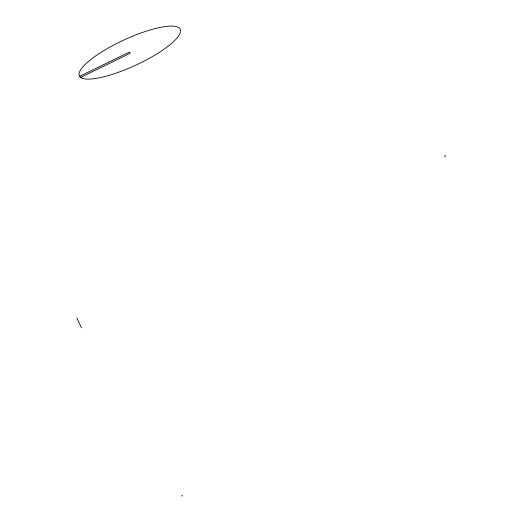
<?xml version="1.0" encoding="UTF-8"?>
<svg xmlns="http://www.w3.org/2000/svg" width="522" height="522" viewBox="0 0 522 522"><rect width="100%" height="100%" fill="white"/><g stroke="black" fill="none" stroke-linecap="round" stroke-linejoin="round"><path stroke-width="0.78" d="M444.933 157.22L445.207 155.243M79.736 76.31L129.306 52.076L130.33 53.133L80.753 77.367M181.486 495.9L182.628 495.763M76.793 317.761L81.439 327.809M81.837 78.091L80.081 76.917L79.174 75.338A55.56 13.911 -24.8 0 1 147.928 30.641A55.56 13.911 -24.8 0 1 165.148 48.435A55.56 13.911 -24.8 0 1 81.837 78.091"/></g></svg>
